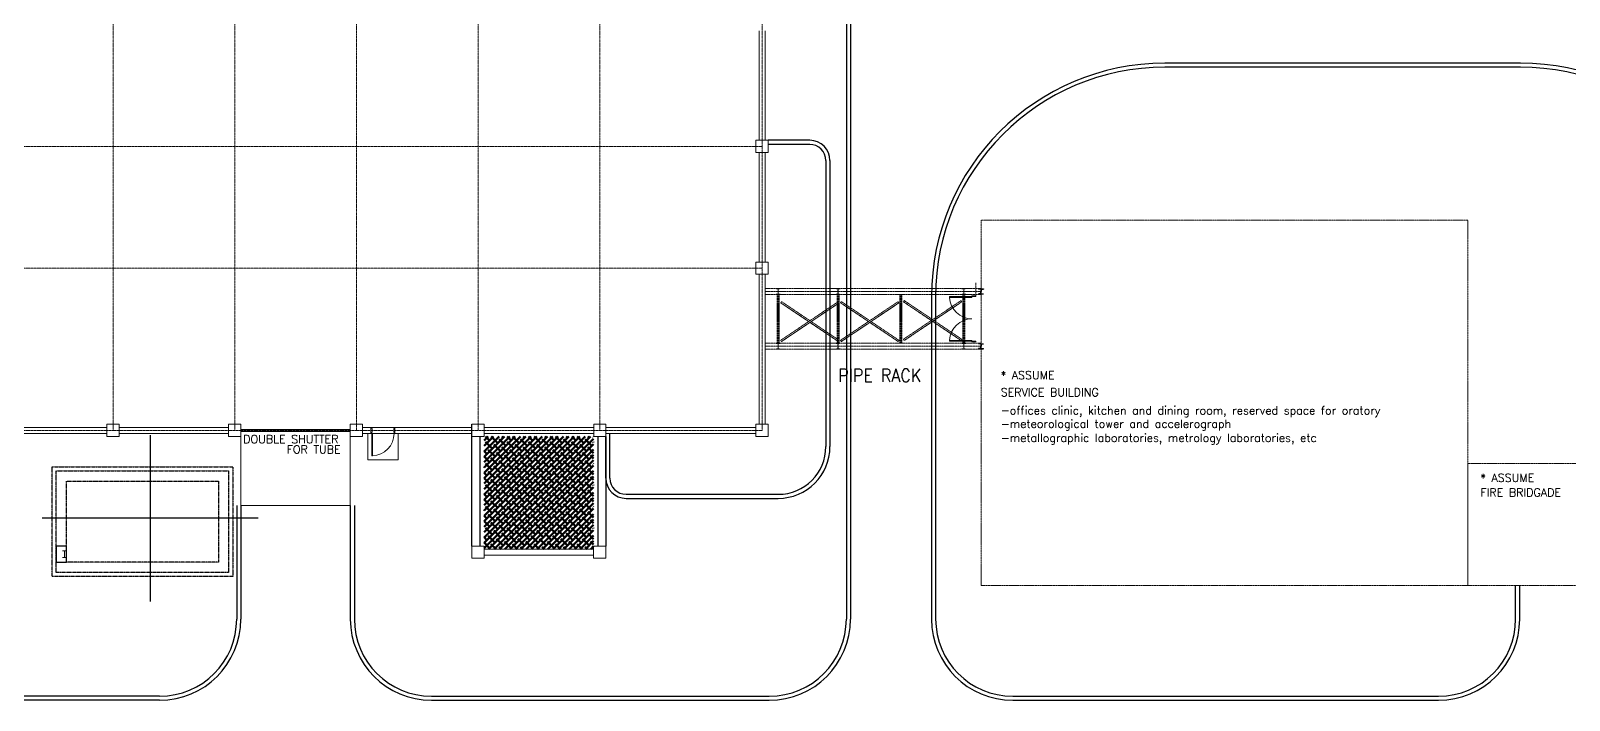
# Model space of a CAD drawing. Extents: x -59767 to 1106559, y -1290 to 1129522.
# Drawn here: x 642158 to 718015, y 867878 to 900878 of the extents above; entities that cross this region are included whole.
import ezdxf
from ezdxf.enums import TextEntityAlignment as Align

# ---------------------------------------------------------------- set-up
doc = ezdxf.new("R2010")
doc.units = 0
for name, pattern in [('CENTER', [2, 1.25, -0.25, 0.25, -0.25]), ('HIDDEN', [0.375, 0.25, -0.125]), ('HIDDEN2', [0.1875, 0.125, -0.0625]), ('PHANTOM', [2.5, 1.25, -0.25, 0.25, -0.25, 0.25, -0.25])]:
    doc.linetypes.add(name, pattern=pattern)
doc.layers.get('0').update_dxf_attribs({"linetype": 'CONTINUOUS', "lineweight": 9})
for name, color, linetype, lineweight in [('CEN', 1, 'CENTER', 5), ('COLUMN', 2, 'CONTINUOUS', 9), ('TEXT', 3, 'CONTINUOUS', 9), ('WALL', 7, 'CONTINUOUS', 9), ('WALL_300', 7, 'CONTINUOUS', 9), ('가상선', 252, 'PHANTOM', 9), ('중심선', 1, 'CENTER', 9)]:
    doc.layers.add(name, color=color, linetype=linetype, lineweight=lineweight)
for name, color, linetype in [('CONC', 2, 'CONTINUOUS'), ('CY', 4, 'CONTINUOUS'), ('ELE', 7, 'CONTINUOUS'), ('EQ', 253, 'CONTINUOUS'), ('SYMBOL', 7, 'CONTINUOUS'), ('TEXT2', 253, 'CONTINUOUS'), ('Y', 2, 'CONTINUOUS')]:
    doc.layers.add(name, color=color, linetype=linetype)
doc.styles.add('ROMANS', font='romans.shx', dxfattribs={"bigfont": 'whgtxt.shx'})
doc.styles.get("Standard").update_dxf_attribs({"font": 'romans.shx', "bigfont": 'whtgtxt.shx'})

# ---------------------------------------------------------------- blocks, each defined once
blk = doc.blocks.new('column600')
at = {"layer": 'COLUMN', "linetype": 'Continuous'}
blk.add_lwpolyline([(-300, -300), (300, -300), (300, 300), (-300, 300)], close=True, dxfattribs=at)
blk = doc.blocks.new('H25')
at = {"color": 3}
for p, q in [((-125, 0), (-125, 125)), ((-125, 125), (-111, 125)), ((-125, 0), (-125, -125)), ((-111, 21), (-111, 125)), ((-95, 5), (0, 5)), ((95, 5), (0, 5)), ((111, 21), (111, 125)), ((125, 125), (111, 125)), ((125, 0), (125, 125)), ((125, 0), (125, -125)), ((-125, -125), (-111, -125)), ((-111, -21), (-111, -125)), ((-95, -5), (0, -5)), ((95, -5), (0, -5)), ((111, -21), (111, -125)), ((125, -125), (111, -125))]:
    blk.add_line(p, q, dxfattribs=at)
for centre, start, end in [((-95, 21), 180, 270), ((95, 21), 270, 0), ((-95, -21), 90, 180), ((95, -21), 0, 90)]:
    blk.add_arc(centre, 16, start, end, dxfattribs=at)

msp = doc.modelspace()

# ---------------------------------------------------------------- hatches: boundary and pattern name
at = {"lineweight": 60}
h = msp.add_hatch(dxfattribs=at)
h.set_pattern_fill('ANSI38', color=256, scale=1500)
h.set_pattern_definition([(45, (613474.27, 711107.04), (-132.58252, 132.58252), []), (135, (613474.27, 711107.04), (-397.74756, 132.58252), [468.75, -281.25])])
h.paths.add_polyline_path([(669912.6, 880877.8), (669910.8, 875327.8), (664512.1, 875327.8), (664513.9, 880877.8)])

# ---------------------------------------------------------------- linework, layer by layer
at = {"layer": 'CEN'}
for p, q in [((688763.9, 888452.6), (688763.9, 887784.8)), ((689013.9, 888327.6), (689013.9, 887728))]:
    msp.add_line(p, q, dxfattribs=at)
at = {"layer": 'COLUMN', "linetype": 'HIDDEN2', "ltscale": 5}
for p, q in [((652513.4, 881227.8), (657913.4, 881227.8)), ((652513.4, 881127.8), (657913.4, 881127.8))]:
    msp.add_line(p, q, dxfattribs=at)
at = {"layer": 'CONC', "color": 7, "linetype": 'Continuous'}
for p, q in [((663912.5, 875477.8), (663912.5, 881477.8)), ((664313.4, 875477.8), (664313.4, 880877.8)), ((670112.1, 880877.8), (670112.1, 875477.8)), ((670512.1, 880877.8), (670512.1, 875477.8))]:
    msp.add_line(p, q, dxfattribs=at)
at = {"layer": 'CY'}
for p, q in [((682373.9, 901277.8), (682373.9, 871877.8)), ((682573.9, 901277.8), (682573.9, 871877.8)), ((715613.9, 899277.8), (698073.9, 899277.8)), ((715613.9, 899077.8), (698073.9, 899077.8)), ((680563.9, 895477.8), (678513.9, 895477.8)), ((680563.9, 895277.8), (678513.9, 895277.8)), ((681363.9, 894477.8), (681363.9, 880377.8)), ((681563.9, 894477.8), (681563.9, 880377.8)), ((686573.9, 887777.8), (686573.9, 871877.8)), ((686773.9, 887777.8), (686773.9, 871877.8)), ((670513, 878827.8), (670513, 880877.8)), ((670713, 878827.8), (670713, 881027.8)), ((671513, 878027.8), (679013.4, 878027.8)), ((671513, 877827.8), (679013.4, 877827.8)), ((652313.4, 877477.3), (652313.4, 871877.8)), ((652513.4, 877477.3), (652513.4, 871877.8)), ((657913.4, 877477.3), (657913.4, 871877.8)), ((658113.4, 877477.3), (658113.4, 871877.8)), ((715373.5, 871877.8), (715373.5, 873540.5)), ((715573.5, 871877.8), (715573.5, 873540.5)), ((648513.4, 868077.8), (607263.9, 868077.8)), ((648513.4, 867877.8), (607263.9, 867877.8)), ((661913.4, 868077.8), (678573.9, 868077.8)), ((661913.4, 867877.8), (678573.9, 867877.8)), ((690573.9, 868077.8), (711573.5, 868077.8)), ((690573.9, 867877.8), (711573.5, 867877.8))]:
    msp.add_line(p, q, dxfattribs=at)
for centre, radius, start, end in [((698073.9, 887777.8), 11500, 90, 180), ((698073.9, 887777.8), 11300, 90, 180), ((715613.9, 887777.8), 11500, 0, 90), ((715613.9, 887777.8), 11300, 0, 90), ((680563.9, 894477.8), 1000, 0, 90), ((680563.9, 894477.8), 800, 0, 90), ((679013.9, 880377.8), 2550, 270, 0), ((679013.9, 880377.8), 2350, 270, 0), ((671513, 878827.8), 1000, 180, 270), ((671513, 878827.8), 800, 180, 270), ((648513.4, 871877.8), 4000, 270, 0), ((648513.4, 871877.8), 3800, 270, 0), ((661913.4, 871877.8), 4000, 180, 270), ((661913.4, 871877.8), 3800, 180, 270), ((678573.9, 871877.8), 4000, 270, 0), ((678573.9, 871877.8), 3800, 270, 0), ((690573.9, 871877.8), 4000, 180, 270), ((690573.9, 871877.8), 3800, 180, 270), ((711573.5, 871877.8), 4000, 270, 0), ((711573.5, 871877.8), 3800, 270, 0)]:
    msp.add_arc(centre, radius, start, end, dxfattribs=at)
at = {"layer": 'EQ', "color": 6}
for p, q in [((648047.7, 880948.3), (648047.7, 872742.7)), ((653378.6, 876845.5), (642716.9, 876845.5))]:
    msp.add_line(p, q, dxfattribs=at)
at = {"layer": 'TEXT2', "color": 3, "lineweight": 5}
for p, q in [((643727, 875242.3), (643913.4, 875242.3)), ((643727, 874913.3), (643913.4, 874913.3)), ((643820.2, 875242.3), (643820.2, 874913.3))]:
    msp.add_line(p, q, dxfattribs=at)
at = {"layer": 'WALL', "color": 0}
for p, q in [((688563.9, 887777.8), (687463.9, 887777.8)), ((687463.9, 887777.8), (687463.9, 887737.8)), ((688563.9, 887737.8), (687463.9, 887737.8)), ((688563.9, 887737.8), (688563.9, 887777.8)), ((688583.9, 887812.8), (688743.9, 887812.8)), ((687463.9, 885577.8), (687463.9, 885617.8)), ((688563.9, 885617.8), (687463.9, 885617.8)), ((688563.9, 885577.8), (687463.9, 885577.8)), ((688563.9, 885570.8), (688563.9, 885617.8)), ((688583.9, 885542.8), (688743.9, 885542.8)), ((658929.9, 881057.8), (658929.9, 881297.8)), ((658971.9, 881027.8), (658971.9, 879927.8)), ((658971.9, 881027.8), (659019.9, 881027.8)), ((659011.9, 881027.8), (659011.9, 879927.8)), ((660071.9, 881027.8), (660023.9, 881027.8)), ((660113.9, 881057.8), (660113.9, 881297.8)), ((658971.9, 879927.8), (659011.9, 879927.8))]:
    msp.add_line(p, q, dxfattribs=at)
for points in [[(688563.9, 887812.8), (688763.9, 887812.8), (688763.9, 887784.8), (688723.9, 887784.8), (688723.9, 887772.8), (688603.9, 887772.8), (688603.9, 887784.8), (688563.9, 887784.8)], [(688563.9, 885542.8), (688763.9, 885542.8), (688763.9, 885570.8), (688723.9, 885570.8), (688723.9, 885582.8), (688603.9, 885582.8), (688603.9, 885570.8), (688563.9, 885570.8)], [(658929.9, 881027.8), (658929.9, 881327.8), (658971.9, 881327.8), (658971.9, 881267.8), (658989.9, 881267.8), (658989.9, 881087.8), (658971.9, 881087.8), (658971.9, 881027.8)], [(660113.9, 881027.8), (660113.9, 881327.8), (660071.9, 881327.8), (660071.9, 881267.8), (660053.9, 881267.8), (660053.9, 881087.8), (660071.9, 881087.8), (660071.9, 881027.8)]]:
    msp.add_lwpolyline(points, close=True, dxfattribs=at)
at = {"layer": 'WALL', "color": 0, "linetype": 'HIDDEN', "lineweight": 30, "ltscale": 5}
for points in [[(643213.4, 873977.8), (643213.4, 879377.8), (652113.4, 879377.8), (652113.4, 873977.8)], [(643413.4, 874177.8), (643413.4, 879177.8), (651913.4, 879177.8), (651913.4, 874177.8)], [(643913.4, 874677.8), (643913.4, 878677.8), (651413.4, 878677.8), (651413.4, 874677.8)]]:
    msp.add_lwpolyline(points, close=True, dxfattribs=at)
at = {"layer": 'WALL', "color": 0, "linetype": 'Continuous', "lineweight": 30, "ltscale": 200}
msp.add_lwpolyline([(643913.4, 874677.8), (643913.4, 875477.8), (643413.4, 875477.8), (643413.4, 874677.8)], close=True, dxfattribs=at)
at = {"layer": 'WALL', "color": 0}
for centre, start, end in [((688563.9, 887777.8), 182.083942, 270), ((688563.9, 885577.8), 90, 177.916058)]:
    msp.add_arc(centre, 1100, start, end, dxfattribs=at)
at = {"layer": 'WALL_300', "linetype": 'Continuous', "lineweight": 9}
for p, q in [((678066.7, 895477.8), (678066.5, 900877.8)), ((678362.7, 900877.8), (678362.7, 895477.8)), ((678067.3, 889477.8), (678067, 894877.8)), ((678363.3, 894877.8), (678363.2, 889477.8)), ((678067.5, 881477.8), (678067.3, 888877.8)), ((678363.2, 888877.8), (678363.2, 881477.8)), ((678067.1, 881477.8), (678067.5, 886727.7)), ((640513.4, 881327.8), (645913.4, 881327.8)), ((640513.4, 881027.8), (645913.4, 881027.8)), ((646513.4, 881327.8), (651913.4, 881327.8)), ((646513.4, 881027.8), (651913.4, 881027.8)), ((657913.4, 881327.8), (657913.4, 881327.8)), ((657913.4, 881027.8), (657913.4, 881027.8)), ((658513.4, 881327.8), (663913.9, 881327.8)), ((658513.4, 881027.8), (663913.9, 881027.8)), ((664513.4, 881327.8), (669913.9, 881327.8)), ((664513.4, 881027.8), (669913.9, 881027.8)), ((670513.4, 881327.8), (677913.4, 881327.8)), ((670513.4, 881027.8), (677913.4, 881027.8)), ((664510.7, 875327.8), (669911.2, 875327.8)), ((664510.7, 875027.8), (669911.2, 875027.8))]:
    msp.add_line(p, q, dxfattribs=at)
at = {"layer": 'WALL_300', "lineweight": 9}
for p, q in [((652513.4, 877477.3), (652513.4, 881327.8)), ((657913.4, 877477.3), (657913.4, 880878.2)), ((652513.4, 877477.3), (657913.4, 877477.3))]:
    msp.add_line(p, q, dxfattribs=at)
at = {"layer": 'WALL_300', "linetype": 'Continuous', "lineweight": 9}
msp.add_lwpolyline([(660271.9, 879727.8), (658771.9, 879727.8), (658771.9, 881027.8), (660271.9, 881027.8)], close=True, dxfattribs=at)
msp.add_arc((658971.9, 881027.8), 1100, 272.083942, 0, dxfattribs=at)
at = {"layer": '가상선', "color": 2, "lineweight": 9}
for p, q in [((678363.1, 888177.8), (689013.9, 888177.8)), ((678363.1, 888032.8), (689013.9, 888032.8)), ((678363.1, 888022.8), (689013.9, 888022.8)), ((678363.1, 887877.8), (689013.9, 887877.8)), ((678963.9, 885477.8), (678963.9, 887877.8)), ((679010.9, 885477.8), (679010.9, 887877.8)), ((679016.9, 885477.8), (679016.9, 887877.8)), ((679063.9, 885477.8), (679063.9, 887877.8)), ((679134.1, 885620.1), (681976.4, 887527.8)), ((679175.9, 887527.8), (679134.1, 887465.5)), ((680576.2, 886587.9), (679175.9, 887527.8)), ((681913.9, 885477.8), (681913.9, 887877.8)), ((681960.9, 885477.8), (681960.9, 887877.8)), ((681966.9, 885477.8), (681966.9, 887877.8)), ((682013.9, 885477.8), (682013.9, 887877.8)), ((682084.1, 885620.1), (684926.4, 887527.8)), ((682125.9, 887527.8), (682084.1, 887465.5)), ((683526.2, 886587.9), (682125.9, 887527.8)), ((684926.4, 887527.8), (684968.2, 887465.5)), ((685013.9, 885477.8), (685013.9, 887877.8)), ((685060.9, 885477.8), (685060.9, 887877.8)), ((685066.9, 885477.8), (685066.9, 887877.8)), ((685113.9, 885477.8), (685113.9, 887877.8)), ((685184.1, 885670.1), (688026.4, 887577.8)), ((685225.9, 887577.8), (685184.1, 887515.5)), ((686626.2, 886637.9), (685225.9, 887577.8)), ((688026.4, 887577.8), (688068.2, 887515.5)), ((688113.9, 885477.8), (688113.9, 887877.8)), ((688160.9, 885477.8), (688160.9, 887877.8)), ((688166.9, 885477.8), (688166.9, 887877.8)), ((688213.9, 885477.8), (688213.9, 887877.8)), ((680508.9, 886542.8), (679134.1, 887465.5)), ((680515.2, 886547), (679138, 887471.3)), ((679172, 885563.6), (682014.3, 887471.3)), ((679175.9, 885557.8), (682018.2, 887465.5)), ((683458.9, 886542.8), (682084.1, 887465.5)), ((683465.2, 886547), (682088, 887471.3)), ((682122, 885563.6), (684964.3, 887471.3)), ((682125.9, 885557.8), (684968.2, 887465.5)), ((686558.9, 886592.8), (685184.1, 887515.5)), ((686565.2, 886597), (685188, 887521.3)), ((685222, 885613.6), (688064.3, 887521.3)), ((685225.9, 885607.8), (688068.2, 887515.5)), ((681976.4, 885557.8), (680576.2, 886497.6)), ((681980.3, 885563.6), (680582.5, 886501.8)), ((682018.2, 885620.1), (680643.5, 886542.8)), ((684926.4, 885557.8), (683526.2, 886497.6)), ((684930.3, 885563.6), (683532.5, 886501.8)), ((684968.2, 885620.1), (683593.5, 886542.8)), ((688026.4, 885607.8), (686626.2, 886547.6)), ((688030.3, 885613.6), (686632.5, 886551.8)), ((688068.2, 885670.1), (686693.5, 886592.8)), ((678363.1, 885477.8), (689013.9, 885477.8)), ((678363.1, 885332.8), (689013.9, 885332.8)), ((678363.1, 885322.8), (689013.9, 885322.8)), ((679175.9, 885557.8), (679134.1, 885620.1)), ((682125.9, 885557.8), (682084.1, 885620.1)), ((684926.4, 885557.8), (684968.2, 885620.1)), ((685225.9, 885607.8), (685184.1, 885670.1)), ((688026.4, 885607.8), (688068.2, 885670.1)), ((678363.1, 885177.8), (689013.9, 885177.8))]:
    msp.add_line(p, q, dxfattribs=at)
for points in [[(713013.9, 873540.5), (689013.9, 873540.5), (689013.9, 891540.5), (713013.9, 891540.5)], [(713013.9, 879540.5), (721013.9, 879540.5), (721013.9, 873540.5), (713013.9, 873540.5)]]:
    msp.add_lwpolyline(points, close=True, dxfattribs=at)
for points in [[(679036.4, 888163.8), (679113.9, 888163.8), (679113.9, 888177.8), (678913.9, 888177.8), (678913.9, 888163.8), (678991.4, 888163.8, -0.4142136), (679009.4, 888145.8), (679009.4, 887909.8, -0.4142136), (678991.4, 887891.8), (678913.9, 887891.8), (678913.9, 887877.8), (679113.9, 887877.8), (679113.9, 887891.8), (679036.4, 887891.8, -0.4142136), (679018.4, 887909.8), (679018.4, 888145.8, -0.4142136)], [(681986.4, 888163.8), (682063.9, 888163.8), (682063.9, 888177.8), (681863.9, 888177.8), (681863.9, 888163.8), (681941.4, 888163.8, -0.4142136), (681959.4, 888145.8), (681959.4, 887909.8, -0.4142136), (681941.4, 887891.8), (681863.9, 887891.8), (681863.9, 887877.8), (682063.9, 887877.8), (682063.9, 887891.8), (681986.4, 887891.8, -0.4142136), (681968.4, 887909.8), (681968.4, 888145.8, -0.4142136)], [(688186.4, 888163.8), (688263.9, 888163.8), (688263.9, 888177.8), (688063.9, 888177.8), (688063.9, 888163.8), (688141.4, 888163.8, -0.4142136), (688159.4, 888145.8), (688159.4, 887909.8, -0.4142136), (688141.4, 887891.8), (688063.9, 887891.8), (688063.9, 887877.8), (688263.9, 887877.8), (688263.9, 887891.8), (688186.4, 887891.8, -0.4142136), (688168.4, 887909.8), (688168.4, 888145.8, -0.4142136)], [(679036.4, 885191.8), (679113.9, 885191.8), (679113.9, 885177.8), (678913.9, 885177.8), (678913.9, 885191.8), (678991.4, 885191.8, 0.4142136), (679009.4, 885209.8), (679009.4, 885445.8, 0.4142136), (678991.4, 885463.8), (678913.9, 885463.8), (678913.9, 885477.8), (679113.9, 885477.8), (679113.9, 885463.8), (679036.4, 885463.8, 0.4142136), (679018.4, 885445.8), (679018.4, 885209.8, 0.4142136)], [(681986.4, 885191.8), (682063.9, 885191.8), (682063.9, 885177.8), (681863.9, 885177.8), (681863.9, 885191.8), (681941.4, 885191.8, 0.4142136), (681959.4, 885209.8), (681959.4, 885445.8, 0.4142136), (681941.4, 885463.8), (681863.9, 885463.8), (681863.9, 885477.8), (682063.9, 885477.8), (682063.9, 885463.8), (681986.4, 885463.8, 0.4142136), (681968.4, 885445.8), (681968.4, 885209.8, 0.4142136)], [(688186.4, 885191.8), (688263.9, 885191.8), (688263.9, 885177.8), (688063.9, 885177.8), (688063.9, 885191.8), (688141.4, 885191.8, 0.4142136), (688159.4, 885209.8), (688159.4, 885445.8, 0.4142136), (688141.4, 885463.8), (688063.9, 885463.8), (688063.9, 885477.8), (688263.9, 885477.8), (688263.9, 885463.8), (688186.4, 885463.8, 0.4142136), (688168.4, 885445.8), (688168.4, 885209.8, 0.4142136)]]:
    msp.add_lwpolyline(points, format="xyb", close=True, dxfattribs=at)
at = {"layer": '중심선'}
for p, q in [((658213.9, 944675.1), (658213.9, 881177.8)), ((664212.6, 944675.1), (664212.6, 881177.8)), ((670213.9, 881177.8), (670213.9, 944675.1)), ((678213.9, 881177.8), (678213.9, 944675.1)), ((646213.9, 881177.8), (646213.9, 906877.8)), ((652213.9, 881177.8), (652213.9, 906877.8)), ((551913.4, 895177.8), (678213.9, 895177.8)), ((551913.4, 889177.8), (678213.9, 889177.8)), ((551913.4, 881177.8), (678213.9, 881177.8))]:
    msp.add_line(p, q, dxfattribs=at)

# ---------------------------------------------------------------- block references
at = {"layer": 'COLUMN', "linetype": 'Continuous'}
for p in [(678213.9, 895177.8), (678212.9, 889177.8), (646213.4, 881177.8), (652213.4, 881178.2), (658213.4, 881178.2), (664213.4, 881177.8), (670213.4, 881177.8), (678213.4, 881177.8), (664213, 875177.8), (670211.7, 875177.8)]:
    msp.add_blockref('column600', p, dxfattribs=at)
at = {"layer": 'ELE', "rotation": 270}
msp.add_blockref('H25', (689013.9, 885327.6), dxfattribs=at)
at = {"layer": 'SYMBOL', "rotation": 270}
msp.add_blockref('H25', (689013.9, 888027.6), dxfattribs=at)

# ---------------------------------------------------------------- texts
at = {"layer": 'TEXT', "lineweight": 9}
for s, p in [('* ASSUME', (689982.9, 883583.4)), ('SERVICE BUILDING', (689982.9, 882735.3)), ('-offices clinic, kitchen and dining room, reserved space for oratory', (689982.9, 881845.3)), ('-meteorological tower and accelerograph', (689982.9, 881186)), ('-metallographic laboratories, metrology laboratories, etc', (689982.9, 880493.7)), ('* ASSUME', (713633.2, 878523.3)), ('FIRE BRIDGADE', (713633.2, 877802.2))]:
    msp.add_text(s, height=400, dxfattribs=at).set_placement(p, align=Align.BOTTOM_LEFT)
for s, p in [('DOUBLE SHUTTER', (652634, 880545.3)), ('FOR TUBE', (654776.6, 880042.1))]:
    msp.add_text(s, height=400, dxfattribs=at).set_placement(p)
at = {"layer": 'Y', "linetype": 'Continuous', "style": 'ROMANS', "width": 0.9}
msp.add_text('PIPE RACK', height=640, dxfattribs=at).set_placement((684024.6, 883886.8), align=Align.MIDDLE)

doc.saveas('drawing.dxf')
